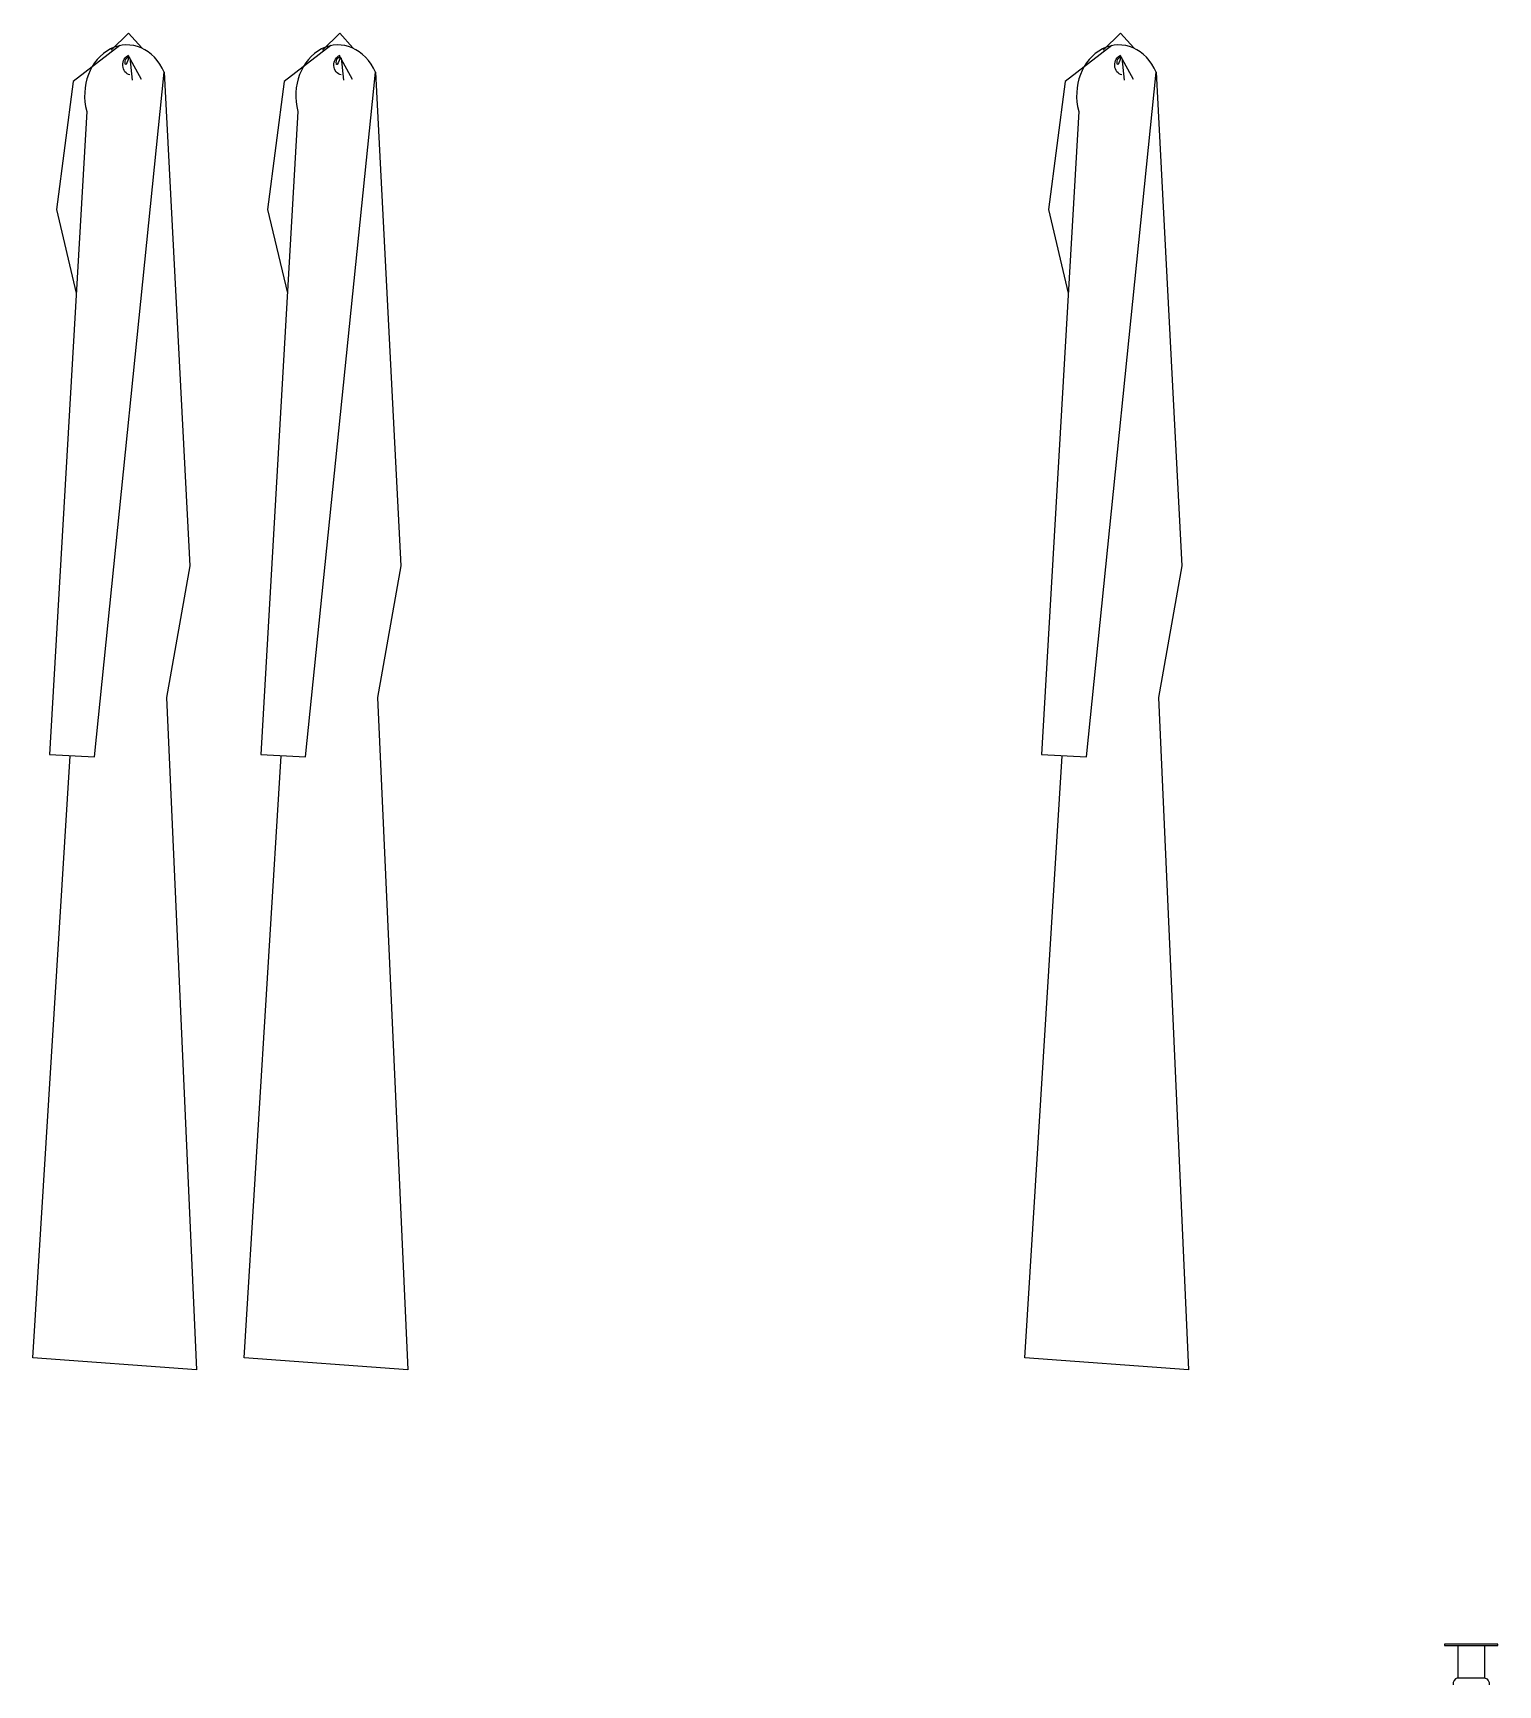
# Model space of a CAD drawing. Header units: inches. Extents: x 8.4 to 50.9, y 14.4 to 39.2.
# Drawn here: x 44.658 to 46.021, y 16.176 to 17.713 of the extents above; entities that cross this region are included whole.
import ezdxf

# ---------------------------------------------------------------- set-up
doc = ezdxf.new("R2010")
doc.units = ezdxf.units.IN
doc.header["$MEASUREMENT"] = 0
doc.layers.add('02', color=2, linetype='Continuous')
doc.layers.add('4', color=4, linetype='Continuous')

msp = doc.modelspace()

# ---------------------------------------------------------------- linework, layer by layer
at = {"layer": '02'}
for p, q in [((46.0214, 16.2136), (45.9716, 16.2136)), ((45.9716, 16.2136), (45.9716, 16.2126)), ((45.9716, 16.2126), (46.0214, 16.2126)), ((45.9841, 16.2126), (45.9841, 16.1824)), ((46.009, 16.2126), (46.009, 16.1824)), ((46.0214, 16.2126), (46.0214, 16.2136)), ((45.9841, 16.1824), (46.009, 16.1824))]:
    msp.add_line(p, q, dxfattribs=at)
msp.add_ellipse((45.9853, 16.177), major_axis=(-0.00392, 0.00392), ratio=1, start_param=-0.556295, end_param=1.009893, dxfattribs=at)
at = {"layer": '02', "extrusion": (0, 0, -1)}
msp.add_ellipse((46.0077, 16.177), major_axis=(-0.00392, 0.00392), ratio=1, start_param=1.014501, end_param=2.580689, dxfattribs=at)
at = {"layer": '4'}
for p, q in [((44.731, 17.6968), (44.7471, 17.7128)), ((44.7471, 17.7128), (44.7594, 17.699)), ((44.9275, 17.6968), (44.9436, 17.7128)), ((44.9436, 17.7128), (44.9559, 17.699)), ((45.6541, 17.6968), (45.6702, 17.7128)), ((45.6702, 17.7128), (45.6825, 17.699)), ((44.739, 17.7011), (44.6955, 17.6676)), ((44.7467, 17.6919), (44.7588, 17.67)), ((44.9355, 17.7011), (44.892, 17.6676)), ((44.9432, 17.6919), (44.9553, 17.67)), ((45.6621, 17.7011), (45.6186, 17.6676)), ((45.6698, 17.6919), (45.6819, 17.67)), ((44.7153, 17.0393), (44.7803, 17.6763)), ((44.7484, 17.6897), (44.7505, 17.6689)), ((44.7803, 17.6763), (44.8041, 17.2172)), ((44.9118, 17.0393), (44.9768, 17.6763)), ((44.9449, 17.6897), (44.947, 17.6689)), ((44.9768, 17.6763), (45.0006, 17.2172)), ((45.6384, 17.0393), (45.7034, 17.6763)), ((45.6715, 17.6897), (45.6736, 17.6689)), ((45.7034, 17.6763), (45.7272, 17.2172)), ((44.6955, 17.6676), (44.68, 17.5485)), ((44.892, 17.6676), (44.8765, 17.5485)), ((45.6186, 17.6676), (45.6031, 17.5485)), ((44.7082, 17.6399), (44.6736, 17.0414)), ((44.9047, 17.6399), (44.8701, 17.0414)), ((45.6313, 17.6399), (45.5968, 17.0414)), ((44.68, 17.5485), (44.6985, 17.4709)), ((44.8765, 17.5485), (44.895, 17.4709)), ((45.6031, 17.5485), (45.6216, 17.4709)), ((44.8041, 17.2172), (44.7824, 17.0944)), ((45.0006, 17.2172), (44.9789, 17.0944)), ((45.7272, 17.2172), (45.7055, 17.0944)), ((44.7824, 17.0944), (44.8104, 16.4691)), ((44.9789, 17.0944), (45.0069, 16.4691)), ((45.7055, 17.0944), (45.7335, 16.4691)), ((44.6582, 16.4803), (44.6927, 17.0404)), ((44.6736, 17.0414), (44.7153, 17.0393)), ((44.8547, 16.4803), (44.8892, 17.0404)), ((44.8701, 17.0414), (44.9118, 17.0393)), ((45.5813, 16.4803), (45.6158, 17.0404)), ((45.5968, 17.0414), (45.6384, 17.0393)), ((44.8104, 16.4691), (44.6582, 16.4803)), ((45.0069, 16.4691), (44.8547, 16.4803)), ((45.7335, 16.4691), (45.5813, 16.4803))]:
    msp.add_line(p, q, dxfattribs=at)
for centre in [(44.7455, 17.6546), (44.942, 17.6546), (45.6686, 17.6546)]:
    msp.add_ellipse(centre, major_axis=(0, 0.0471), ratio=0.833333, start_param=-1.091301, end_param=1.887718, dxfattribs=at)
at = {"layer": '4', "extrusion": (0, 0, -1)}
for centre in [(44.7496, 17.6831), (44.9461, 17.6831), (45.6727, 17.6831)]:
    msp.add_ellipse(centre, major_axis=(0, 0.00944), ratio=0.833333, start_param=3.292981, end_param=5.998546, dxfattribs=at)
at = {"layer": '4'}
for points in [[(44.7475, 17.6903), (44.7462, 17.6863), (44.7442, 17.6802), (44.7436, 17.6886), (44.7459, 17.69), (44.7469, 17.6907)], [(44.944, 17.6903), (44.9427, 17.6863), (44.9407, 17.6802), (44.9401, 17.6886), (44.9424, 17.69), (44.9434, 17.6907)], [(45.6706, 17.6903), (45.6693, 17.6863), (45.6673, 17.6802), (45.6667, 17.6886), (45.669, 17.69), (45.67, 17.6907)]]:
    msp.add_open_spline(points, degree=3, knots=[0, 0, 0, 0, 0.781917, 1.209205, 1.638183, 1.638183, 1.638183, 1.638183], dxfattribs=at)

doc.saveas('drawing.dxf')
